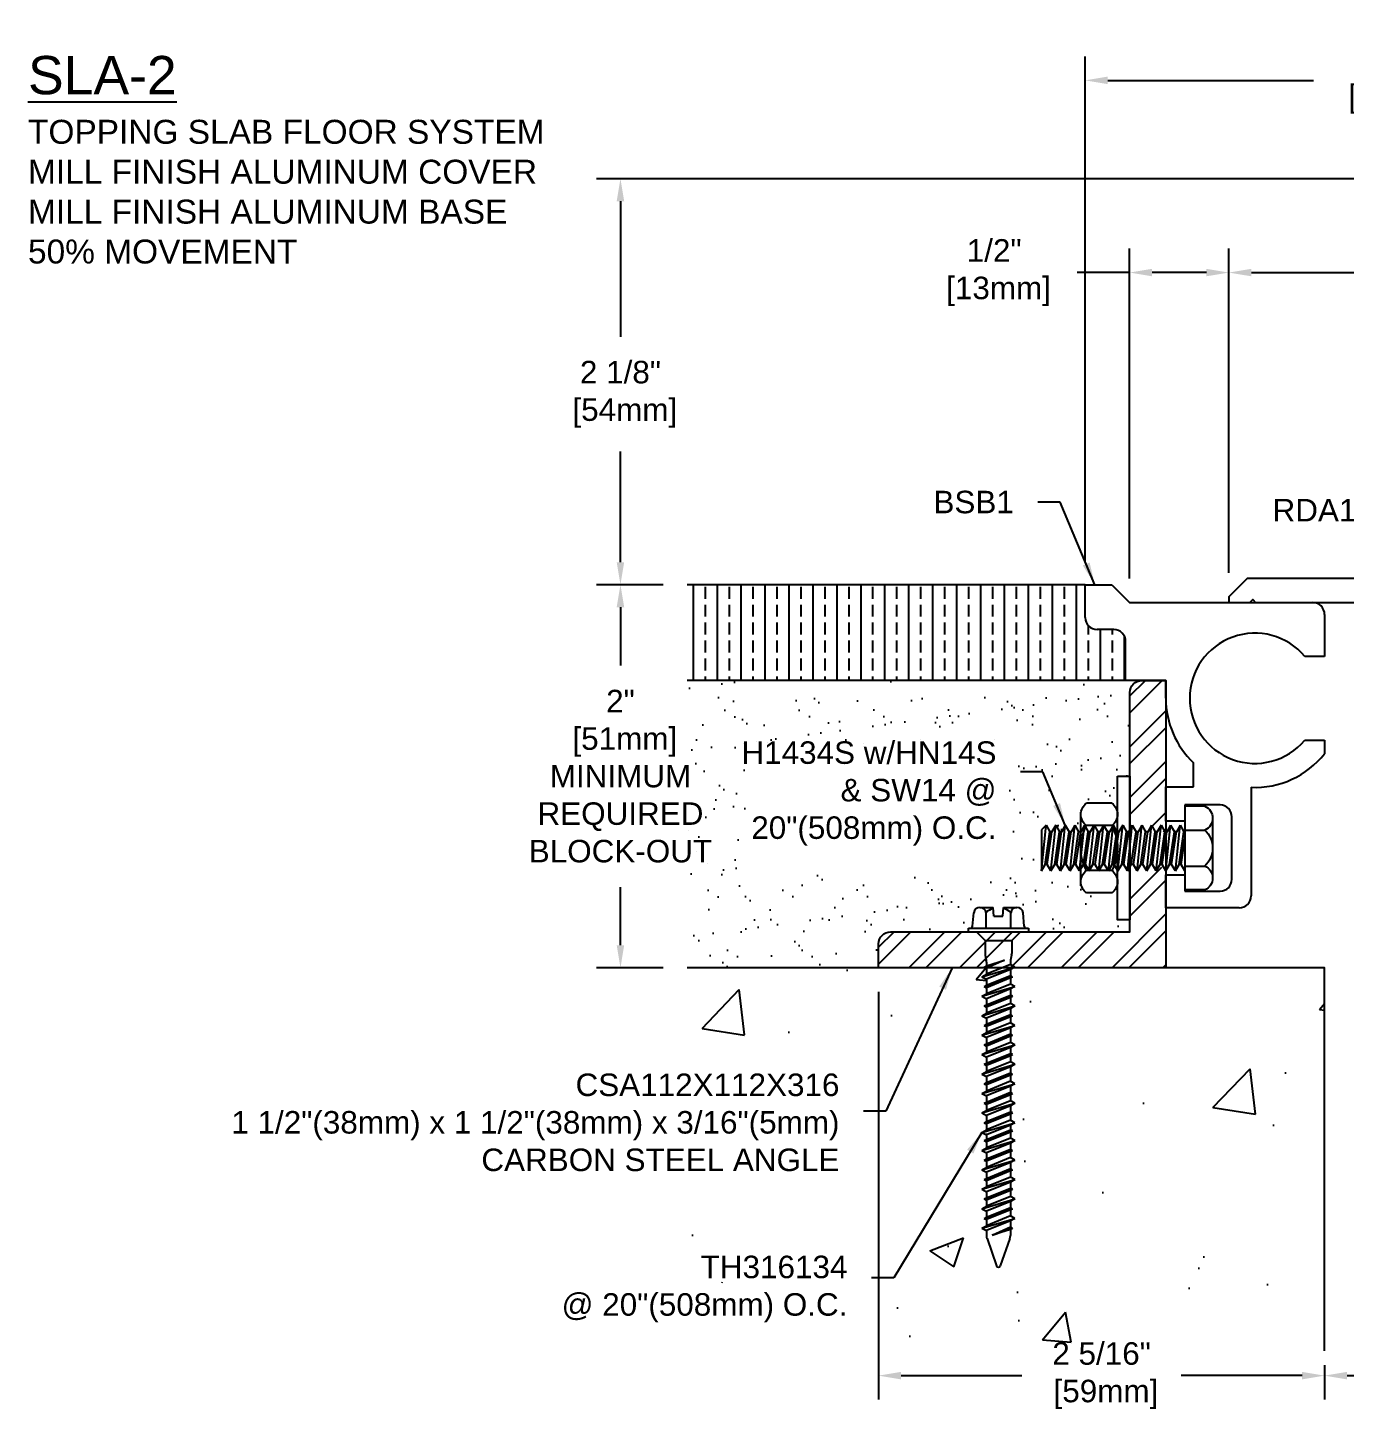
# Model space of a CAD drawing. Header units: inches. Extents: x -3.8 to 16.1, y 1.3 to 8.8.
# Drawn here: x -3.85 to 3.03, y 1.26 to 8.57 of the extents above; entities that cross this region are included whole.
import ezdxf

# ---------------------------------------------------------------- set-up
doc = ezdxf.new("R2010")
doc.units = ezdxf.units.IN
doc.header["$MEASUREMENT"] = 0
for name, color, linetype in [('Anchors', 4, 'Continuous'), ('Conditions', 1, 'Continuous'), ('Dimensions', 3, 'Continuous'), ('Metals', 7, 'Continuous'), ('Text', 2, 'Continuous')]:
    doc.layers.add(name, color=color, linetype=linetype)
doc.styles.add('Arial', font='arial.ttf')
doc.dimstyles.new('ARIAL', dxfattribs={"dimtxt": 0.1175, "dimasz": 0.1175, "dimexe": 0.125, "dimexo": 0.125, "dimgap": 0.125, "dimtad": 0, "dimtih": 1, "dimtoh": 1, "dimdec": 4, "dimzin": 0, "dimdsep": 46, "dimlunit": 4, "dimtxsty": 'Arial', "dimcen": 0.09, "dimadec": 0, "dimazin": 0, "dimtfac": 1, "dimtdec": 4, "dimtofl": 0, "dimtmove": 0, "dimatfit": 3, "dimfxl": 0, "dimfrac": 2, "dimtolj": 1, "dimtzin": 0, "dimarcsym": 0})

# ---------------------------------------------------------------- blocks, each defined once
blk = doc.blocks.new('Bsb1')
for p, q in [((0, 1.515), (0, 1.687)), ((0, 1.687), (0.139, 1.687)), ((0.139, 1.687), (0.232, 1.594)), ((0.232, 1.594), (1.188, 1.594)), ((1.25, 1.532), (1.25, 1.312)), ((0.149, 1.453), (0.062, 1.453)), ((0.211, 1.187), (0.211, 1.391)), ((1.25, 1.312), (1.1469, 1.312)), ((0.421, 1.187), (0.211, 1.187)), ((0.421, 1.094), (0.421, 1.187)), ((1.1461, 0.875), (1.25, 0.875)), ((1.25, 0.875), (1.25, 0.8046)), ((0.566, 0.631), (0.566, 0.7566)), ((0.421, 0.452), (0.421, 0.631)), ((0.421, 0.631), (0.566, 0.631)), ((0.866, 0.6294), (0.866, 0.062)), ((0.704, 0.537), (0.521, 0.537)), ((0.521, 0.537), (0.521, 0.452)), ((0.521, 0.452), (0.421, 0.452)), ((0.766, 0.149), (0.766, 0.475)), ((0.421, 0), (0.421, 0.172)), ((0.421, 0.172), (0.521, 0.172)), ((0.521, 0.172), (0.521, 0.087)), ((0.521, 0.087), (0.704, 0.087)), ((0.804, 0), (0.421, 0))]:
    blk.add_line(p, q)
for centre, radius, start, end in [((1.188, 1.532), 0.062, 0, 90), ((0.062, 1.515), 0.062, 180, 270), ((0.149, 1.391), 0.062, 0, 90), ((0.886, 1.094), 0.34, 39.8796, 319.90045), ((0.886, 1.094), 0.465, 180, 226.51442), ((0.886, 1.094), 0.465, 267.5349, 321.51726), ((0.704, 0.475), 0.062, 0, 90), ((0.704, 0.149), 0.062, 270, 0), ((0.804, 0.062), 0.062, 270, 360)]:
    blk.add_arc(centre, radius, start, end)
blk = doc.blocks.new('TH-316134')
for p, q in [((-0.1352, 0.029), (-0.129, 0.1001)), ((-0.0967, 0.1275), (-0.0272, 0.1275)), ((-0.0645, 0.0188), (-0.0645, 0.1001)), ((-0.0232, 0.0825), (-0.0272, 0.1275)), ((-0.0232, 0.0825), (0.0233, 0.0825)), ((0.0233, 0.0825), (0.0272, 0.1275)), ((0.0272, 0.1275), (0.0967, 0.1275)), ((0.0645, 0.0188), (0.0645, 0.1001)), ((0.1352, 0.029), (0.129, 0.1001)), ((-0.1568, 0.0188), (0.1568, 0.0188)), ((-0.1568, 0), (-0.1568, 0.0188)), ((-0.1568, 0), (0.1568, 0)), ((-0.1148, 0), (-0.0697, -0.045)), ((0.1148, 0), (0.0698, -0.045)), ((0.1568, 0.0188), (0.1568, 0)), ((-0.0697, -0.045), (0.0698, -0.045)), ((-0.0697, -0.045), (-0.0697, -0.1121)), ((0.0698, -0.045), (0.0698, -0.1121)), ((-0.0687, -0.1217), (-0.0633, -0.1477)), ((0.0687, -0.1217), (0.0633, -0.1477)), ((-0.0862, -0.2344), (0.0863, -0.1836)), ((-0.0737, -0.1836), (0.0321, -0.1471)), ((-0.0737, -0.1836), (-0.0623, -0.1774)), ((-0.0737, -0.1836), (-0.0623, -0.1898)), ((0.0321, -0.1471), (-0.0623, -0.1898)), ((-0.0623, -0.1774), (0.0321, -0.1471)), ((-0.0623, -0.1573), (-0.0623, -0.1774)), ((0.0623, -0.1707), (-0.0623, -0.2215)), ((-0.0623, -0.1898), (-0.0623, -0.2215)), ((0.0623, -0.1965), (-0.0623, -0.2473)), ((0.0623, -0.1573), (0.0623, -0.1707)), ((0.0863, -0.1836), (0.0623, -0.1707)), ((0.0863, -0.1836), (0.0623, -0.1965)), ((0.0623, -0.1965), (0.0623, -0.2282)), ((-0.0862, -0.2344), (-0.0623, -0.2215)), ((-0.0862, -0.2344), (-0.0623, -0.2473)), ((-0.0862, -0.3359), (0.0863, -0.2852)), ((-0.0737, -0.2852), (0.0737, -0.2344)), ((-0.0737, -0.2852), (-0.0623, -0.279)), ((-0.0737, -0.2852), (-0.0623, -0.2913)), ((-0.0623, -0.279), (0.0623, -0.2282)), ((0.0623, -0.2405), (-0.0623, -0.2913)), ((-0.0623, -0.2473), (-0.0623, -0.279)), ((0.0623, -0.2722), (-0.0623, -0.323)), ((-0.0623, -0.2913), (-0.0623, -0.323)), ((0.0737, -0.2344), (0.0623, -0.2282)), ((0.0737, -0.2344), (0.0623, -0.2405)), ((0.0623, -0.2405), (0.0623, -0.2722)), ((0.0863, -0.2852), (0.0623, -0.2722)), ((0.0863, -0.2852), (0.0623, -0.2981)), ((-0.0862, -0.3359), (-0.0623, -0.323)), ((-0.0862, -0.3359), (-0.0623, -0.3489)), ((-0.0737, -0.3867), (0.0737, -0.3359)), ((0.0623, -0.2981), (-0.0623, -0.3489)), ((-0.0623, -0.3806), (0.0623, -0.3298)), ((0.0623, -0.3421), (-0.0623, -0.3929)), ((-0.0623, -0.3489), (-0.0623, -0.3806)), ((0.0623, -0.2981), (0.0623, -0.3298)), ((0.0737, -0.3359), (0.0623, -0.3298)), ((0.0737, -0.3359), (0.0623, -0.3421)), ((0.0623, -0.3421), (0.0623, -0.3738)), ((-0.0862, -0.4375), (0.0863, -0.3867)), ((-0.0862, -0.4375), (-0.0623, -0.4246)), ((-0.0862, -0.4375), (-0.0623, -0.4504)), ((-0.0737, -0.3867), (-0.0623, -0.3806)), ((-0.0737, -0.3867), (-0.0623, -0.3929)), ((-0.0737, -0.4883), (0.0737, -0.4375)), ((0.0623, -0.3738), (-0.0623, -0.4246)), ((-0.0623, -0.3929), (-0.0623, -0.4246)), ((0.0623, -0.3996), (-0.0623, -0.4504)), ((-0.0623, -0.4821), (0.0623, -0.4313)), ((0.0863, -0.3867), (0.0623, -0.3738)), ((0.0863, -0.3867), (0.0623, -0.3996)), ((0.0623, -0.3996), (0.0623, -0.4313)), ((0.0737, -0.4375), (0.0623, -0.4313)), ((0.0737, -0.4375), (0.0623, -0.4437)), ((-0.0862, -0.5391), (0.0863, -0.4883)), ((-0.0737, -0.4883), (-0.0623, -0.4821)), ((-0.0737, -0.4883), (-0.0623, -0.4944)), ((0.0623, -0.4437), (-0.0623, -0.4944)), ((-0.0623, -0.4504), (-0.0623, -0.4821)), ((0.0623, -0.4754), (-0.0623, -0.5261)), ((-0.0623, -0.4944), (-0.0623, -0.5261)), ((0.0623, -0.5012), (-0.0623, -0.552)), ((0.0623, -0.4437), (0.0623, -0.4754)), ((0.0863, -0.4883), (0.0623, -0.4754)), ((0.0863, -0.4883), (0.0623, -0.5012)), ((0.0623, -0.5012), (0.0623, -0.5329)), ((-0.0862, -0.5391), (-0.0623, -0.5261)), ((-0.0862, -0.5391), (-0.0623, -0.552)), ((-0.0737, -0.5898), (0.0737, -0.5391)), ((-0.0737, -0.5898), (-0.0623, -0.5837)), ((-0.0623, -0.5837), (0.0623, -0.5329)), ((0.0623, -0.5452), (-0.0623, -0.596)), ((-0.0623, -0.552), (-0.0623, -0.5837)), ((0.0623, -0.5769), (-0.0623, -0.6277)), ((0.0737, -0.5391), (0.0623, -0.5329)), ((0.0737, -0.5391), (0.0623, -0.5452)), ((0.0623, -0.5452), (0.0623, -0.5769)), ((0.0863, -0.5898), (0.0623, -0.5769)), ((-0.0862, -0.6406), (0.0863, -0.5898)), ((-0.0862, -0.6406), (-0.0623, -0.6277)), ((-0.0862, -0.6406), (-0.0623, -0.6535)), ((-0.0737, -0.5898), (-0.0623, -0.596)), ((-0.0737, -0.6914), (0.0737, -0.6406)), ((-0.0623, -0.596), (-0.0623, -0.6277)), ((0.0623, -0.6028), (-0.0623, -0.6535)), ((-0.0623, -0.6852), (0.0623, -0.6345)), ((0.0623, -0.6468), (-0.0623, -0.6976)), ((-0.0623, -0.6535), (-0.0623, -0.6852)), ((0.0863, -0.5898), (0.0623, -0.6028)), ((0.0623, -0.6028), (0.0623, -0.6345)), ((0.0737, -0.6406), (0.0623, -0.6345)), ((0.0737, -0.6406), (0.0623, -0.6468)), ((0.0623, -0.6468), (0.0623, -0.6785)), ((-0.0862, -0.7422), (0.0863, -0.6914)), ((-0.0862, -0.7422), (-0.0623, -0.7293)), ((-0.0737, -0.6914), (-0.0623, -0.6852)), ((-0.0737, -0.6914), (-0.0623, -0.6976)), ((0.0623, -0.6785), (-0.0623, -0.7293)), ((-0.0623, -0.6976), (-0.0623, -0.7293)), ((0.0623, -0.7043), (-0.0623, -0.7551)), ((0.0863, -0.6914), (0.0623, -0.6785)), ((0.0863, -0.6914), (0.0623, -0.7043)), ((0.0623, -0.7043), (0.0623, -0.736)), ((-0.0862, -0.7422), (-0.0623, -0.7551)), ((-0.0862, -0.8437), (0.0863, -0.793)), ((-0.0737, -0.793), (0.0737, -0.7422)), ((-0.0737, -0.793), (-0.0623, -0.7868)), ((-0.0737, -0.793), (-0.0623, -0.7991)), ((-0.0623, -0.7868), (0.0623, -0.736)), ((0.0623, -0.7484), (-0.0623, -0.7991)), ((-0.0623, -0.7551), (-0.0623, -0.7868)), ((0.0623, -0.78), (-0.0623, -0.8308)), ((-0.0623, -0.7991), (-0.0623, -0.8308)), ((0.0737, -0.7422), (0.0623, -0.736)), ((0.0737, -0.7422), (0.0623, -0.7484)), ((0.0623, -0.7484), (0.0623, -0.78)), ((0.0863, -0.793), (0.0623, -0.78)), ((0.0863, -0.793), (0.0623, -0.8059)), ((-0.0862, -0.8437), (-0.0623, -0.8308)), ((-0.0862, -0.8437), (-0.0623, -0.8567)), ((-0.0737, -0.8945), (0.0737, -0.8437)), ((0.0623, -0.8059), (-0.0623, -0.8567)), ((-0.0623, -0.8884), (0.0623, -0.8376)), ((0.0623, -0.8499), (-0.0623, -0.9007)), ((-0.0623, -0.8567), (-0.0623, -0.8884)), ((0.0623, -0.8059), (0.0623, -0.8376)), ((0.0737, -0.8437), (0.0623, -0.8376)), ((0.0737, -0.8437), (0.0623, -0.8499)), ((0.0623, -0.8499), (0.0623, -0.8816)), ((-0.0862, -0.9453), (0.0863, -0.8945)), ((-0.0862, -0.9453), (-0.0623, -0.9324)), ((-0.0862, -0.9453), (-0.0623, -0.9582)), ((-0.0737, -0.8945), (-0.0623, -0.8884)), ((-0.0737, -0.8945), (-0.0623, -0.9007)), ((-0.0737, -0.9961), (0.0737, -0.9453)), ((0.0623, -0.8816), (-0.0623, -0.9324)), ((-0.0623, -0.9007), (-0.0623, -0.9324)), ((0.0623, -0.9075), (-0.0623, -0.9582)), ((-0.0623, -0.9899), (0.0623, -0.9391)), ((0.0863, -0.8945), (0.0623, -0.8816)), ((0.0863, -0.8945), (0.0623, -0.9075)), ((0.0623, -0.9075), (0.0623, -0.9391)), ((0.0737, -0.9453), (0.0623, -0.9391)), ((0.0737, -0.9453), (0.0623, -0.9515)), ((-0.0862, -1.0469), (0.0863, -0.9961)), ((-0.0737, -0.9961), (-0.0623, -0.9899)), ((-0.0737, -0.9961), (-0.0623, -1.0023)), ((0.0623, -0.9515), (-0.0623, -1.0023)), ((-0.0623, -0.9582), (-0.0623, -0.9899)), ((0.0623, -0.9832), (-0.0623, -1.034)), ((-0.0623, -1.0023), (-0.0623, -1.034)), ((0.0623, -1.009), (-0.0623, -1.0598)), ((0.0623, -0.9515), (0.0623, -0.9832)), ((0.0863, -0.9961), (0.0623, -0.9832)), ((0.0863, -0.9961), (0.0623, -1.009)), ((0.0623, -1.0012), (0.0623, -1.0329)), ((-0.0862, -1.0469), (-0.0623, -1.034)), ((-0.0862, -1.0469), (-0.0623, -1.0598)), ((-0.0862, -1.1406), (0.0863, -1.0898)), ((-0.0737, -1.0898), (0.0737, -1.0391)), ((-0.0737, -1.0898), (-0.0623, -1.0837)), ((-0.0737, -1.0898), (-0.0623, -1.096)), ((-0.0623, -1.0837), (0.0623, -1.0329)), ((0.0623, -1.0452), (-0.0623, -1.096)), ((-0.0623, -1.052), (-0.0623, -1.0837)), ((0.0623, -1.0769), (-0.0623, -1.1277)), ((-0.0623, -1.096), (-0.0623, -1.1277)), ((0.0737, -1.0391), (0.0623, -1.0329)), ((0.0737, -1.0391), (0.0623, -1.0452)), ((0.0623, -1.0452), (0.0623, -1.0769)), ((0.0863, -1.0898), (0.0623, -1.0769)), ((0.0863, -1.0898), (0.0623, -1.1028)), ((-0.0862, -1.1406), (-0.0623, -1.1277)), ((-0.0862, -1.1406), (-0.0623, -1.1535)), ((-0.0737, -1.1914), (0.0737, -1.1406)), ((0.0623, -1.1028), (-0.0623, -1.1535)), ((-0.0623, -1.1852), (0.0623, -1.1345)), ((0.0623, -1.1468), (-0.0623, -1.1976)), ((-0.0623, -1.1535), (-0.0623, -1.1852)), ((0.0623, -1.1028), (0.0623, -1.1345)), ((0.0737, -1.1406), (0.0623, -1.1345)), ((0.0737, -1.1406), (0.0623, -1.1468)), ((0.0623, -1.1468), (0.0623, -1.1785)), ((-0.0862, -1.2422), (0.0863, -1.1914)), ((-0.0862, -1.2422), (-0.0623, -1.2293)), ((-0.0862, -1.2422), (-0.0623, -1.2551)), ((-0.0737, -1.1914), (-0.0623, -1.1852)), ((-0.0737, -1.1914), (-0.0623, -1.1976)), ((-0.0737, -1.293), (0.0737, -1.2422)), ((0.0623, -1.1785), (-0.0623, -1.2293)), ((-0.0623, -1.1976), (-0.0623, -1.2293)), ((0.0623, -1.2043), (-0.0623, -1.2551)), ((-0.0623, -1.2868), (0.0623, -1.236)), ((0.0863, -1.1914), (0.0623, -1.1785)), ((0.0863, -1.1914), (0.0623, -1.2043)), ((0.0623, -1.2043), (0.0623, -1.236)), ((0.0737, -1.2422), (0.0623, -1.236)), ((0.0737, -1.2422), (0.0623, -1.2484)), ((-0.0862, -1.3437), (0.0863, -1.293)), ((-0.0737, -1.293), (-0.0623, -1.2868)), ((-0.0737, -1.293), (-0.0623, -1.2991)), ((0.0623, -1.2484), (-0.0623, -1.2991)), ((-0.0623, -1.2551), (-0.0623, -1.2868)), ((0.0623, -1.28), (-0.0623, -1.3308)), ((-0.0623, -1.2991), (-0.0623, -1.3308)), ((0.0623, -1.3059), (-0.0623, -1.3567)), ((0.0623, -1.2484), (0.0623, -1.28)), ((0.0863, -1.293), (0.0623, -1.28)), ((0.0863, -1.293), (0.0623, -1.3059)), ((0.0623, -1.3059), (0.0623, -1.3376)), ((-0.0862, -1.3437), (-0.0623, -1.3308)), ((-0.0862, -1.3437), (-0.0623, -1.3567)), ((-0.0737, -1.3945), (0.0737, -1.3437)), ((-0.0737, -1.3945), (-0.0623, -1.3884)), ((-0.0623, -1.3884), (0.0623, -1.3376)), ((0.0623, -1.3499), (-0.0623, -1.4007)), ((-0.0623, -1.3567), (-0.0623, -1.3884)), ((0.0623, -1.3816), (-0.0623, -1.4324)), ((0.0737, -1.3437), (0.0623, -1.3376)), ((0.0737, -1.3437), (0.0623, -1.3499)), ((0.0623, -1.3499), (0.0623, -1.3816)), ((0.0863, -1.3945), (0.0623, -1.3816)), ((-0.0862, -1.4453), (0.0863, -1.3945)), ((-0.0862, -1.4453), (-0.0623, -1.4324)), ((-0.0862, -1.4453), (-0.0623, -1.4582)), ((-0.0737, -1.3945), (-0.0623, -1.4007)), ((-0.0737, -1.4961), (0.0737, -1.4453)), ((-0.0623, -1.4007), (-0.0623, -1.4324)), ((0.0623, -1.4075), (-0.0623, -1.4582)), ((-0.0623, -1.4899), (0.0623, -1.4391)), ((0.0623, -1.4515), (-0.0623, -1.5023)), ((-0.0623, -1.4582), (-0.0623, -1.4899)), ((0.0863, -1.3945), (0.0623, -1.4075)), ((0.0623, -1.4075), (0.0623, -1.4391)), ((0.0737, -1.4453), (0.0623, -1.4391)), ((0.0737, -1.4453), (0.0623, -1.4515)), ((0.0623, -1.4515), (0.0623, -1.4832)), ((-0.0862, -1.5469), (0.0863, -1.4961)), ((-0.0862, -1.5469), (-0.0623, -1.534)), ((-0.0737, -1.4961), (-0.0623, -1.4899)), ((-0.0737, -1.4961), (-0.0623, -1.5023)), ((0.0623, -1.4832), (-0.0623, -1.534)), ((-0.0623, -1.5023), (-0.0623, -1.534)), ((0.0623, -1.509), (-0.0623, -1.5598)), ((0.0863, -1.4961), (0.0623, -1.4832)), ((0.0863, -1.4961), (0.0623, -1.509)), ((0.0623, -1.509), (0.0623, -1.5407)), ((-0.0862, -1.5469), (-0.0623, -1.5598)), ((-0.0623, -1.5598), (-0.0623, -1.5857)), ((-0.0596, -1.601), (-0.0096, -1.7438)), ((-0.0335, -1.5838), (0.0623, -1.5407)), ((-0.0335, -1.5838), (0.0737, -1.5469)), ((0.0623, -1.553), (-0.0335, -1.5838)), ((0.0596, -1.601), (0.0096, -1.7438)), ((0.0737, -1.5469), (0.0623, -1.5407)), ((0.0737, -1.5469), (0.0623, -1.553)), ((0.0623, -1.553), (0.0623, -1.5857))]:
    blk.add_line(p, q)
for centre, radius, start, end in [((-0.0967, 0.0948), 0.0327, 9.28497, 170.71503), ((0, 0.0379), 0.0896, 107.42152, 136.04074), ((0, 0.0379), 0.0896, 43.95926, 72.57848), ((0.0967, 0.0948), 0.0327, 9.28497, 170.71503), ((-0.1464, 0.03), 0.0112, 270, 355), ((0.1464, 0.03), 0.0112, 185, 270), ((-0.0232, -0.1121), 0.0465, 180, 191.9357), ((0.0233, -0.1121), 0.0465, 348.0643, 0), ((-0.1088, -0.1573), 0.0465, 0, 11.9357), ((0.1088, -0.1573), 0.0465, 168.0643, 180), ((-0.0158, -1.5857), 0.0465, 180, 199.30575), ((0.0158, -1.5857), 0.0465, 340.69425, 0), ((0, -1.7394), 0.0106, 204.10008, 335.89992)]:
    blk.add_arc(centre, radius, start, end)
blk = doc.blocks.new('TH316134')
blk.add_blockref('TH-316134', (0, 0))
blk = doc.blocks.new('*D3')
at = {"layer": 'Defpoints', "color": 0}
for p in [(2.9207, 1.7175), (4.9207, 1.7175), (2.9207, 1.5375)]:
    blk.add_point(p, dxfattribs=at)
at = {"layer": 'Dimensions', "color": 0, "lineweight": -2}
for p, q in [((2.9207, 1.5925), (2.9207, 1.4125)), ((3.0382, 1.5375), (3.5046, 1.5375)), ((4.8032, 1.5375), (4.3368, 1.5375)), ((4.9207, 1.5925), (4.9207, 1.4125))]:
    blk.add_line(p, q, dxfattribs=at)
at = {"layer": 'Dimensions', "color": 0}
for points in [[(3.0382, 1.5571), (3.0382, 1.5179), (2.9207, 1.5375)], [(4.8032, 1.5571), (4.8032, 1.5179), (4.9207, 1.5375)]]:
    blk.add_solid(points, dxfattribs=at)
at = {"layer": 'Dimensions', "color": 0, "insert": (3.9207, 1.5375), "char_height": 0.1175, "attachment_point": 5, "style": 'Arial'}
blk.add_mtext('\\A1;2"\\P [51mm]', dxfattribs=at)
blk = doc.blocks.new('*D4')
at = {"layer": 'Defpoints', "color": 0}
for p in [(4.9207, 8.2999), (4.9207, 7.9789), (1.6707, 5.6668)]:
    blk.add_point(p, dxfattribs=at)
at = {"layer": 'Dimensions', "color": 0, "lineweight": -2}
for p, q in [((1.6707, 5.7918), (1.6707, 8.4249)), ((4.9207, 8.1039), (4.9207, 8.4249)), ((1.7882, 8.2999), (2.8624, 8.2999)), ((4.8032, 8.2999), (3.7291, 8.2999))]:
    blk.add_line(p, q, dxfattribs=at)
at = {"layer": 'Dimensions', "color": 0}
for points in [[(1.7882, 8.3195), (1.7882, 8.2803), (1.6707, 8.2999)], [(4.8032, 8.3195), (4.8032, 8.2803), (4.9207, 8.2999)]]:
    blk.add_solid(points, dxfattribs=at)
at = {"layer": 'Dimensions', "color": 0, "insert": (3.2957, 8.2999), "char_height": 0.1175, "attachment_point": 5, "style": 'Arial'}
blk.add_mtext('\\A1;3 1/4"\\P [83mm]', dxfattribs=at)
blk = doc.blocks.new('*D5')
at = {"layer": 'Defpoints', "color": 0}
for p in [(2.4207, 7.2964), (4.9207, 6.8414), (2.4207, 5.6038)]:
    blk.add_point(p, dxfattribs=at)
at = {"layer": 'Dimensions', "color": 0, "lineweight": -2}
for p, q in [((2.4207, 5.7288), (2.4207, 7.4214)), ((4.9207, 6.9664), (4.9207, 7.4214)), ((2.5382, 7.2964), (3.2546, 7.2964)), ((4.8032, 7.2964), (4.0868, 7.2964))]:
    blk.add_line(p, q, dxfattribs=at)
at = {"layer": 'Dimensions', "color": 0}
for points in [[(2.5382, 7.316), (2.5382, 7.2769), (2.4207, 7.2964)], [(4.8032, 7.316), (4.8032, 7.2769), (4.9207, 7.2964)]]:
    blk.add_solid(points, dxfattribs=at)
at = {"layer": 'Dimensions', "color": 0, "insert": (3.6707, 7.2964), "char_height": 0.1175, "attachment_point": 5, "style": 'Arial'}
blk.add_mtext('\\A1;2 1/2"\\P [64mm]', dxfattribs=at)
blk = doc.blocks.new('*D6')
at = {"layer": 'Defpoints', "color": 0}
for p in [(1.9027, 7.2964), (1.9027, 5.5738), (2.4207, 5.6038)]:
    blk.add_point(p, dxfattribs=at)
at = {"layer": 'Dimensions', "color": 0, "lineweight": -2}
for p, q in [((1.9027, 5.6988), (1.9027, 7.4214)), ((2.4207, 5.7288), (2.4207, 7.4214)), ((1.9027, 7.2964), (1.6287, 7.2964)), ((2.3032, 7.2964), (2.0202, 7.2964))]:
    blk.add_line(p, q, dxfattribs=at)
at = {"layer": 'Dimensions', "color": 0}
for points in [[(2.0202, 7.316), (2.0202, 7.2769), (1.9027, 7.2964)], [(2.3032, 7.316), (2.3032, 7.2769), (2.4207, 7.2964)]]:
    blk.add_solid(points, dxfattribs=at)
at = {"layer": 'Dimensions', "color": 0, "insert": (1.1954, 7.2964), "char_height": 0.1175, "attachment_point": 5, "style": 'Arial'}
blk.add_mtext('\\A1;1/2"\\P [13mm]', dxfattribs=at)
blk = doc.blocks.new('*D7')
at = {"layer": 'Defpoints', "color": 0}
for p in [(-0.4083, 5.6668), (-0.7561, 3.6668), (-0.4083, 3.6668)]:
    blk.add_point(p, dxfattribs=at)
at = {"layer": 'Dimensions', "color": 0, "lineweight": -2}
for p, q in [((-0.5333, 5.6668), (-0.8811, 5.6668)), ((-0.7561, 5.5493), (-0.7561, 5.2458)), ((-0.7561, 3.7843), (-0.7561, 4.0878)), ((-0.5333, 3.6668), (-0.8811, 3.6668))]:
    blk.add_line(p, q, dxfattribs=at)
at = {"layer": 'Dimensions', "color": 0}
for points in [[(-0.7757, 5.5493), (-0.7366, 5.5493), (-0.7561, 5.6668)], [(-0.7757, 3.7843), (-0.7366, 3.7843), (-0.7561, 3.6668)]]:
    blk.add_solid(points, dxfattribs=at)
at = {"layer": 'Dimensions', "color": 0, "insert": (-0.7561, 4.6668), "char_height": 0.1175, "attachment_point": 5, "style": 'Arial'}
blk.add_mtext('\\A1;2"\\P [51mm]\\PMINIMUM\\PREQUIRED\\PBLOCK-OUT', dxfattribs=at)
blk = doc.blocks.new('CSAwBoltWasherNut')
at = {"layer": 'Metals'}
h = blk.add_hatch(dxfattribs=at)
h.set_pattern_fill('ANSI32', color=256, scale=0.5, style=0)
h.paths.add_polyline_path([(2.0917, 12.7945), (1.9667, 12.7945, 0.414214), (1.9042, 12.732), (1.9042, 12.0347), (1.9064, 12.0385), (1.9261, 12.0045), (1.9368, 12.0045), (1.9564, 12.0385), (1.9761, 12.0045), (1.9868, 12.0045), (2.0064, 12.0385), (2.0261, 12.0045), (2.0368, 12.0045), (2.0564, 12.0385), (2.0761, 12.0045), (2.0868, 12.0045), (2.0917, 12.0131)])
h.paths.add_polyline_path([(2.0917, 11.8184), (2.0814, 11.8005), (2.0618, 11.8345), (2.0511, 11.8345), (2.0314, 11.8005), (2.0118, 11.8345), (2.0011, 11.8345), (1.9814, 11.8005), (1.9618, 11.8345), (1.9511, 11.8345), (1.9314, 11.8005), (1.9118, 11.8345), (1.9042, 11.8345), (1.9042, 11.482), (0.6542, 11.482, 0.414214), (0.5917, 11.4195), (0.5917, 11.2945), (2.0917, 11.2945)])
blk.add_lwpolyline([(1.9667, 12.7945), (2.0917, 12.7945), (2.0917, 11.2945), (0.5917, 11.2945), (0.5917, 11.4195, -0.414214), (0.6542, 11.482), (1.9042, 11.482), (1.9042, 12.732, -0.414214)], format="xyb", close=True, dxfattribs=at)
blk = doc.blocks.new('*D13')
at = {"layer": 'Defpoints', "color": 0}
for p in [(4.9207, 7.7863), (-0.7561, 5.6668), (-0.4083, 5.6668)]:
    blk.add_point(p, dxfattribs=at)
at = {"layer": 'Dimensions', "color": 0, "lineweight": -2}
for p, q in [((4.7957, 7.7863), (-0.8811, 7.7863)), ((-0.7561, 7.6688), (-0.7561, 6.9601)), ((-0.7561, 5.7843), (-0.7561, 6.3621)), ((-0.5333, 5.6668), (-0.8811, 5.6668))]:
    blk.add_line(p, q, dxfattribs=at)
at = {"layer": 'Dimensions', "color": 0}
for points in [[(-0.7757, 7.6688), (-0.7366, 7.6688), (-0.7561, 7.7863)], [(-0.7757, 5.7843), (-0.7366, 5.7843), (-0.7561, 5.6668)]]:
    blk.add_solid(points, dxfattribs=at)
at = {"layer": 'Dimensions', "color": 0, "insert": (-0.7561, 6.6611), "char_height": 0.1175, "attachment_point": 5, "style": 'Arial'}
blk.add_mtext('\\A1;2 1/8"\\P [54mm]', dxfattribs=at)
blk = doc.blocks.new('*D16')
at = {"layer": 'Defpoints', "color": 0}
for p in [(0.5917, 3.6668), (2.9207, 1.7175), (2.9207, 1.5375)]:
    blk.add_point(p, dxfattribs=at)
at = {"layer": 'Dimensions', "color": 0, "lineweight": -2}
for p, q in [((0.5917, 3.5418), (0.5917, 1.4125)), ((0.7092, 1.5375), (1.3401, 1.5375)), ((2.8032, 1.5375), (2.1723, 1.5375)), ((2.9207, 1.5925), (2.9207, 1.4125))]:
    blk.add_line(p, q, dxfattribs=at)
at = {"layer": 'Dimensions', "color": 0}
for points in [[(0.7092, 1.5571), (0.7092, 1.5179), (0.5917, 1.5375)], [(2.8032, 1.5571), (2.8032, 1.5179), (2.9207, 1.5375)]]:
    blk.add_solid(points, dxfattribs=at)
at = {"layer": 'Dimensions', "color": 0, "insert": (1.7562, 1.5375), "char_height": 0.1175, "attachment_point": 5, "style": 'Arial'}
blk.add_mtext('\\A1;2 5/16"\\P [59mm]', dxfattribs=at)
blk = doc.blocks.new('H1434SwHN14S&SW14')
for p, q in [((9.6081, 3.6727), (9.7121, 3.6727)), ((9.7121, 3.6727), (9.7121, 3.2352)), ((10.0946, 3.6885), (10.2259, 3.6885)), ((9.5681, 3.6102), (9.5681, 3.2977)), ((10.0646, 3.2781), (10.0646, 3.6299)), ((10.2559, 3.2781), (10.2559, 3.6299)), ((9.7121, 3.5477), (9.6081, 3.5477)), ((9.7121, 3.5483), (9.7175, 3.539)), ((9.7371, 3.573), (9.7175, 3.539)), ((9.7425, 3.369), (9.7175, 3.539)), ((9.7371, 3.573), (9.7567, 3.539)), ((9.7621, 3.335), (9.7371, 3.573)), ((9.7817, 3.369), (9.7567, 3.539)), ((9.7567, 3.539), (9.7675, 3.539)), ((9.7871, 3.573), (9.7675, 3.539)), ((9.7925, 3.369), (9.7675, 3.539)), ((9.7871, 3.573), (9.8067, 3.539)), ((9.8121, 3.335), (9.7871, 3.573)), ((9.8317, 3.369), (9.8067, 3.539)), ((9.8067, 3.539), (9.8175, 3.539)), ((9.8371, 3.573), (9.8175, 3.539)), ((9.8425, 3.369), (9.8175, 3.539)), ((9.8371, 3.573), (9.8567, 3.539)), ((9.8621, 3.335), (9.8371, 3.573)), ((9.8817, 3.369), (9.8567, 3.539)), ((9.8567, 3.539), (9.8675, 3.539)), ((9.8871, 3.573), (9.8675, 3.539)), ((9.8925, 3.369), (9.8675, 3.539)), ((9.8871, 3.573), (9.9067, 3.539)), ((9.9121, 3.335), (9.8871, 3.573)), ((9.9317, 3.369), (9.9067, 3.539)), ((9.9067, 3.539), (9.9175, 3.539)), ((9.9371, 3.573), (9.9175, 3.539)), ((9.9425, 3.369), (9.9175, 3.539)), ((9.9371, 3.573), (9.9567, 3.539)), ((9.9621, 3.335), (9.9371, 3.573)), ((9.9817, 3.369), (9.9567, 3.539)), ((9.9567, 3.539), (9.9675, 3.539)), ((9.9871, 3.573), (9.9675, 3.539)), ((9.9925, 3.369), (9.9675, 3.539)), ((9.9871, 3.573), (10.0067, 3.539)), ((10.0121, 3.335), (9.9871, 3.573)), ((10.0067, 3.539), (10.0175, 3.539)), ((10.0317, 3.369), (10.0067, 3.539)), ((10.0371, 3.573), (10.0175, 3.539)), ((10.0425, 3.369), (10.0175, 3.539)), ((10.0371, 3.573), (10.0567, 3.539)), ((10.0621, 3.335), (10.0371, 3.573)), ((10.0817, 3.369), (10.0567, 3.539)), ((10.0567, 3.539), (10.0675, 3.539)), ((10.0871, 3.573), (10.0675, 3.539)), ((10.0925, 3.369), (10.0675, 3.539)), ((10.0871, 3.573), (10.1067, 3.539)), ((10.1121, 3.335), (10.0871, 3.573)), ((10.0946, 3.5712), (10.2259, 3.5712)), ((10.1317, 3.369), (10.1067, 3.539)), ((10.1067, 3.539), (10.1175, 3.539)), ((10.1371, 3.573), (10.1175, 3.539)), ((10.1425, 3.369), (10.1175, 3.539)), ((10.1371, 3.573), (10.1567, 3.539)), ((10.1621, 3.335), (10.1371, 3.573)), ((10.1817, 3.369), (10.1567, 3.539)), ((10.1567, 3.539), (10.1675, 3.539)), ((10.1871, 3.573), (10.1675, 3.539)), ((10.1925, 3.369), (10.1675, 3.539)), ((10.1871, 3.573), (10.2067, 3.539)), ((10.2121, 3.335), (10.1871, 3.573)), ((10.2317, 3.369), (10.2067, 3.539)), ((10.2067, 3.539), (10.2175, 3.539)), ((10.2371, 3.573), (10.2175, 3.539)), ((10.2425, 3.369), (10.2175, 3.539)), ((10.2371, 3.573), (10.2567, 3.539)), ((10.2621, 3.335), (10.2371, 3.573)), ((10.2817, 3.369), (10.2567, 3.539)), ((10.2567, 3.539), (10.2675, 3.539)), ((10.2871, 3.573), (10.2675, 3.539)), ((10.2925, 3.369), (10.2675, 3.539)), ((10.2871, 3.573), (10.3067, 3.539)), ((10.3121, 3.335), (10.2871, 3.573)), ((10.3317, 3.369), (10.3067, 3.539)), ((10.3067, 3.539), (10.3175, 3.539)), ((10.3371, 3.573), (10.3175, 3.539)), ((10.3425, 3.369), (10.3175, 3.539)), ((10.3621, 3.335), (10.3371, 3.573)), ((10.3371, 3.573), (10.3567, 3.539)), ((10.3817, 3.369), (10.3567, 3.539)), ((10.3567, 3.539), (10.3675, 3.539)), ((10.3871, 3.573), (10.3675, 3.539)), ((10.3925, 3.369), (10.3675, 3.539)), ((10.4121, 3.335), (10.3871, 3.573)), ((10.3871, 3.573), (10.4067, 3.539)), ((10.4317, 3.369), (10.4067, 3.539)), ((10.4067, 3.539), (10.4175, 3.539)), ((10.4371, 3.573), (10.4175, 3.539)), ((10.4425, 3.369), (10.4175, 3.539)), ((10.4621, 3.335), (10.4371, 3.573)), ((10.4371, 3.573), (10.4621, 3.5487)), ((10.4621, 3.5487), (10.4621, 3.335)), ((9.7317, 3.369), (9.7121, 3.5025)), ((9.7121, 3.335), (9.7317, 3.369)), ((9.7317, 3.369), (9.7425, 3.369)), ((9.7621, 3.335), (9.7425, 3.369)), ((9.7621, 3.335), (9.7817, 3.369)), ((9.7817, 3.369), (9.7925, 3.369)), ((9.8121, 3.335), (9.7925, 3.369)), ((9.8121, 3.335), (9.8317, 3.369)), ((9.8317, 3.369), (9.8425, 3.369)), ((9.8621, 3.335), (9.8425, 3.369)), ((9.8621, 3.335), (9.8817, 3.369)), ((9.8817, 3.369), (9.8925, 3.369)), ((9.9121, 3.335), (9.8925, 3.369)), ((9.9121, 3.335), (9.9317, 3.369)), ((9.9317, 3.369), (9.9425, 3.369)), ((9.9621, 3.335), (9.9425, 3.369)), ((9.9621, 3.335), (9.9817, 3.369)), ((9.9817, 3.369), (9.9925, 3.369)), ((10.0121, 3.335), (9.9925, 3.369)), ((10.0121, 3.335), (10.0317, 3.369)), ((10.0317, 3.369), (10.0425, 3.369)), ((10.0621, 3.335), (10.0425, 3.369)), ((10.0621, 3.335), (10.0817, 3.369)), ((10.0817, 3.369), (10.0925, 3.369)), ((10.1121, 3.335), (10.0925, 3.369)), ((10.1121, 3.335), (10.1317, 3.369)), ((10.1317, 3.369), (10.1425, 3.369)), ((10.1621, 3.335), (10.1425, 3.369)), ((10.1621, 3.335), (10.1817, 3.369)), ((10.1817, 3.369), (10.1925, 3.369)), ((10.2121, 3.335), (10.1925, 3.369)), ((10.2121, 3.335), (10.2317, 3.369)), ((10.2317, 3.369), (10.2425, 3.369)), ((10.2621, 3.335), (10.2425, 3.369)), ((10.2621, 3.335), (10.2817, 3.369)), ((10.2817, 3.369), (10.2925, 3.369)), ((10.3121, 3.335), (10.2925, 3.369)), ((10.3121, 3.335), (10.3317, 3.369)), ((10.3317, 3.369), (10.3425, 3.369)), ((10.3621, 3.335), (10.3425, 3.369)), ((10.3621, 3.335), (10.3817, 3.369)), ((10.3817, 3.369), (10.3925, 3.369)), ((10.4121, 3.335), (10.3925, 3.369)), ((10.4121, 3.335), (10.4317, 3.369)), ((10.4317, 3.369), (10.4425, 3.369)), ((10.4621, 3.335), (10.4425, 3.369)), ((9.7121, 3.3602), (9.6081, 3.3602)), ((10.0946, 3.3367), (10.2259, 3.3367)), ((9.6081, 3.2352), (9.7121, 3.2352)), ((10.0946, 3.2195), (10.2259, 3.2195))]:
    blk.add_line(p, q)
blk.add_lwpolyline([(10.0646, 3.829), (9.9996, 3.829), (9.9996, 3.079), (10.0646, 3.079)], close=True)
for centre, radius, start, end in [((9.6369, 3.6102), 0.0688, 114.76151, 245.23849), ((10.1369, 3.6299), 0.0723, 125.77511, 234.22489), ((10.1837, 3.6299), 0.0723, 305.77511, 54.22489), ((9.698, 3.454), 0.1299, 133.78735, 226.21265), ((10.3086, 3.454), 0.244, 151.28133, 208.71867), ((10.0119, 3.454), 0.244, 331.28133, 28.71867), ((9.6369, 3.2977), 0.0688, 114.76151, 245.23849), ((10.1369, 3.2781), 0.0723, 125.77511, 234.22489), ((10.1837, 3.2781), 0.0723, 305.77511, 54.22489)]:
    blk.add_arc(centre, radius, start, end)
blk = doc.blocks.new('RDA103-MOD')
blk.add_lwpolyline([(2.3, 0.125), (0.095, 0.125), (0, 0.03), (0, 0), (0.11, 0), (0.125, 0.015), (0.14, 0), (2.3, 0)], close=True)

msp = doc.modelspace()

# ---------------------------------------------------------------- hatches: boundary and pattern name
at = {"layer": 'Conditions'}
h = msp.add_hatch(dxfattribs=at)
h.set_pattern_fill('ANSI33', color=256, scale=0.5, angle=45, style=0)
h.paths.add_polyline_path([(1.88173, 5.16679), (1.88173, 5.37079, 0.4142136), (1.81973, 5.43279), (1.73273, 5.43279, -0.4142136), (1.67073, 5.49479), (1.67073, 5.66679), (-0.40827, 5.66679), (-0.40827, 5.16679)])
h = msp.add_hatch(dxfattribs=at)
h.set_pattern_fill('AR-SAND', color=256, scale=0.125, style=0)
h.paths.add_polyline_path([(-0.40827, 5.16679), (-0.40827, 3.66679), (0.59173, 3.66679), (0.59173, 3.79179, -0.4142136), (0.65423, 3.85429), (1.06076, 3.85429), (1.06076, 3.87304), (1.07108, 3.87304, 0.3888787), (1.08229, 3.88331), (1.08808, 3.94952, -0.4105631), (1.12076, 3.98179), (1.19032, 3.98179), (1.19426, 3.93679), (1.24076, 3.93679), (1.2447, 3.98179), (1.31426, 3.98179, -0.4105631), (1.34693, 3.94952), (1.35273, 3.88331, 0.3888787), (1.36393, 3.87304), (1.37426, 3.87304), (1.37426, 3.85429), (1.90423, 3.85429), (1.90423, 3.91679), (1.83923, 3.91679), (1.83923, 4.11591, -0.2411168), (1.80922, 4.05729), (1.6779, 4.05729, -0.2411168), (1.64788, 4.11591), (1.64788, 4.20128), (1.63143, 4.17279), (1.6118, 4.20679), (1.60106, 4.20679), (1.58143, 4.17279), (1.58143, 4.37679), (1.5868, 4.37679), (1.60643, 4.41079), (1.62606, 4.37679), (1.6368, 4.37679), (1.64788, 4.39597), (1.64788, 4.46766, -0.2411168), (1.6779, 4.52629), (1.80922, 4.52629, -0.2411168), (1.83923, 4.46766), (1.83923, 4.66679), (1.90423, 4.66679), (1.90423, 5.10429, -0.4142136), (1.96673, 5.16679), (1.88173, 5.16679)])
h.paths.add_polyline_path([(1.2711, 4.83189), (1.2711, 4.16863), (-0.0968, 4.16863), (-0.0968, 4.83189)], flags=16)
h.paths.add_polyline_path([(-1.25668, 5.15014), (-0.25561, 5.15014), (-0.25561, 4.18343), (-1.25668, 4.18343)], flags=9)
h.paths.add_polyline_path([(-0.08335, 4.77748), (1.23689, 4.77748), (1.23689, 4.16876), (-0.08335, 4.16876)], flags=8)
h = msp.add_hatch(dxfattribs=at)
h.set_pattern_fill('AR-CONC', color=256, scale=0.25, style=0)
h.paths.add_polyline_path([(2.92073, 3.66679), (1.29651, 3.66679), (1.27976, 3.65777), (1.27976, 3.62607), (1.2912, 3.61991), (1.27976, 3.61375), (1.27976, 3.58205), (1.30376, 3.56913), (1.27976, 3.5562), (1.27976, 3.52451), (1.2912, 3.51835), (1.27976, 3.51219), (1.27976, 3.48049), (1.30376, 3.46757), (1.27976, 3.45464), (1.27976, 3.42295), (1.2912, 3.41679), (1.27976, 3.41062), (1.27976, 3.37893), (1.30376, 3.366), (1.27976, 3.35308), (1.27976, 3.32139), (1.2912, 3.31522), (1.27976, 3.30906), (1.27976, 3.27737), (1.30376, 3.26444), (1.27976, 3.25152), (1.27976, 3.21982), (1.2912, 3.21366), (1.27976, 3.2075), (1.27976, 3.1758), (1.30376, 3.16288), (1.27976, 3.14995), (1.27976, 3.11826), (1.2912, 3.1121), (1.27976, 3.10594), (1.27976, 3.07424), (1.30376, 3.06132), (1.27976, 3.04839), (1.27976, 3.0167), (1.2912, 3.01054), (1.27976, 3.00437), (1.27976, 2.97268), (1.30376, 2.95975), (1.27976, 2.94683), (1.27976, 2.91514), (1.2912, 2.90897), (1.27976, 2.90281), (1.27976, 2.87112), (1.30376, 2.85819), (1.27976, 2.84527), (1.27976, 2.82139), (1.2912, 2.81522), (1.27976, 2.80906), (1.27976, 2.77737), (1.30376, 2.76444), (1.27976, 2.75152), (1.27976, 2.71982), (1.2912, 2.71366), (1.27976, 2.7075), (1.27976, 2.6758), (1.30376, 2.66288), (1.27976, 2.64995), (1.27976, 2.61826), (1.2912, 2.6121), (1.27976, 2.60594), (1.27976, 2.57424), (1.30376, 2.56132), (1.27976, 2.54839), (1.27976, 2.5167), (1.2912, 2.51054), (1.27976, 2.50437), (1.27976, 2.47268), (1.30376, 2.45975), (1.27976, 2.44683), (1.27976, 2.41514), (1.2912, 2.40897), (1.27976, 2.40281), (1.27976, 2.37112), (1.30376, 2.35819), (1.27976, 2.34527), (1.27976, 2.31357), (1.2912, 2.30741), (1.27976, 2.30125), (1.27976, 2.26072), (1.22773, 2.1122, -0.7741233), (1.20729, 2.1122), (1.15526, 2.26072), (1.15526, 2.29449), (1.13126, 2.30741), (1.15526, 2.32034), (1.15526, 2.35203), (1.14381, 2.35819), (1.15526, 2.36436), (1.15526, 2.39605), (1.13126, 2.40897), (1.15526, 2.4219), (1.15526, 2.45359), (1.14381, 2.45975), (1.15526, 2.46592), (1.15526, 2.49761), (1.13126, 2.51054), (1.15526, 2.52346), (1.15526, 2.55515), (1.14381, 2.56132), (1.15526, 2.56748), (1.15526, 2.59917), (1.13126, 2.6121), (1.15526, 2.62502), (1.15526, 2.65672), (1.14381, 2.66288), (1.15526, 2.66904), (1.15526, 2.70074), (1.13126, 2.71366), (1.15526, 2.72659), (1.15526, 2.75828), (1.14381, 2.76444), (1.15526, 2.77061), (1.15526, 2.79449), (1.13126, 2.80741), (1.15526, 2.82034), (1.15526, 2.85203), (1.14381, 2.85819), (1.15526, 2.86436), (1.15526, 2.89605), (1.13126, 2.90897), (1.15526, 2.9219), (1.15526, 2.95359), (1.14381, 2.95975), (1.15526, 2.96592), (1.15526, 2.99761), (1.13126, 3.01054), (1.15526, 3.02346), (1.15526, 3.05515), (1.14381, 3.06132), (1.15526, 3.06748), (1.15526, 3.09917), (1.13126, 3.1121), (1.15526, 3.12502), (1.15526, 3.15672), (1.14381, 3.16288), (1.15526, 3.16904), (1.15526, 3.20074), (1.13126, 3.21366), (1.15526, 3.22659), (1.15526, 3.25828), (1.14381, 3.26444), (1.15526, 3.27061), (1.15526, 3.3023), (1.13126, 3.31522), (1.15526, 3.32815), (1.15526, 3.35984), (1.14381, 3.366), (1.15526, 3.37217), (1.15526, 3.40386), (1.13126, 3.41679), (1.15526, 3.42971), (1.15526, 3.4614), (1.14381, 3.46757), (1.15526, 3.47373), (1.15526, 3.50542), (1.13126, 3.51835), (1.15526, 3.53127), (1.15526, 3.56297), (1.14381, 3.56913), (1.15526, 3.57529), (1.15526, 3.60699), (1.13126, 3.61991), (1.15526, 3.63284), (1.15526, 3.66453), (1.15107, 3.66679), (-0.40827, 3.66679), (-0.40827, 3.16987), (0.49285, 3.16987), (0.49285, 2.49001), (-0.40827, 2.49001), (-0.40827, 2.02376), (0.67103, 2.02376), (0.67103, 1.66679), (2.92073, 1.66679)])

# ---------------------------------------------------------------- linework, layer by layer
msp.add_line((1.67073, 5.66679), (-0.40827, 5.66679), dxfattribs=at)
for points in [[(1.88173, 5.16679), (-0.40827, 5.16679)], [(2.92073, 1.66679), (2.92073, 3.66679), (-0.40827, 3.66679)]]:
    msp.add_lwpolyline(points, dxfattribs=at)

# ---------------------------------------------------------------- block references
msp.add_blockref('RDA103-MOD', (2.42073, 5.57379))
at = {"layer": 'Anchors'}
for name, p in [('CSAwBoltWasherNut', (0, -7.62773)), ('TH316134', (1.21751, 3.85429))]:
    msp.add_blockref(name, p, dxfattribs=at)
at = {"layer": 'Anchors', "xscale": -1}
msp.add_blockref('H1434SwHN14S&SW14', (11.90383, 0.83779), dxfattribs=at)
at = {"layer": 'Metals'}
msp.add_blockref('Bsb1', (1.67073, 3.97979), dxfattribs=at)

# ---------------------------------------------------------------- texts
at = {"layer": 'Text', "insert": (-3.84978, 8.42724), "char_height": 0.2, "width": 2.75, "attachment_point": 1, "style": 'Arial'}
msp.add_mtext('{\\LSLA-2\\P\\H0.625x;\\lTOPPING SLAB FLOOR SYSTEM\\PMILL FINISH ALUMINUM COVER\\PMILL FINISH ALUMINUM BASE\\P50% MOVEMENT}', dxfattribs=at)
at = {"layer": 'Text', "char_height": 0.1175, "style": 'Arial'}
for s, insert, attachment_point in [('\\A1;BSB1', (1.29794, 6.15727), 3), ('RDA103-MOD', (3.70696, 6.11465), 3), ('H1434S w/HN14S\\P& SW14 @\\P20"(508mm) O.C.', (1.20751, 4.57667), 6), ('CSA112X112X316\\P1 1/2"(38mm) x 1 1/2"(38mm) x 3/16"(5mm)\\PCARBON STEEL ANGLE', (0.3874, 2.85922), 6), ('TH316134\\P@ 20"(508mm) O.C.', (0.42908, 1.98945), 6)]:
    msp.add_mtext(s, dxfattribs=dict(at, insert=insert, attachment_point=attachment_point))

# ---------------------------------------------------------------- dimensions: what is measured, and where the dimension line sits
at = {"layer": 'Dimensions'}
for base, p1, p2, picture, middle in [((4.92073, 8.29991), (1.67073, 5.66679), (4.92073, 7.97893), '*D4', (3.29573, 8.29991)), ((2.42073, 7.29643), (4.92073, 6.84139), (2.42073, 5.60379), '*D5', (3.67073, 7.29643)), ((1.90273, 7.29643), (2.42073, 5.60379), (1.90273, 5.57379), '*D6', (1.19536, 7.29643)), ((2.92073, 1.53747), (0.59173, 3.66679), (2.92073, 1.71753), '*D16', (1.75623, 1.53747)), ((2.92073, 1.53747), (4.92073, 1.71753), (2.92073, 1.71753), '*D3', (3.92073, 1.53747))]:
    dim = msp.add_linear_dim(base=base, p1=p1, p2=p2, dimstyle='ARIAL', override={"dimpost": '\\X'}, dxfattribs=at)
    dim.commit()
    dim.dimension.update_dxf_attribs({"geometry": picture, "text_midpoint": middle, "dimtype": 160})
dim = msp.add_linear_dim(base=(-0.75614, 5.66679), p1=(4.92073, 7.78629), p2=(-0.40827, 5.66679), angle=90, dimstyle='ARIAL', override={"dimpost": '\\X'}, dxfattribs=at)
dim.commit()
dim.dimension.update_dxf_attribs({"geometry": '*D13', "text_midpoint": (-0.75614, 6.66108), "dimtype": 160})
dim = msp.add_linear_dim(base=(-0.75614, 3.66679), p1=(-0.40827, 5.66679), p2=(-0.40827, 3.66679), angle=90, text='<>\\PMINIMUM\\PREQUIRED\\PBLOCK-OUT', dimstyle='ARIAL', override={"dimpost": '\\X'}, dxfattribs=at)
dim.commit()
dim.dimension.update_dxf_attribs({"geometry": '*D7', "text_midpoint": (-0.75614, 4.66679), "dimtype": 160})

# ---------------------------------------------------------------- leaders
at = {"layer": 'Text', "annotation_type": 0, "has_hookline": 1, "hookline_direction": 1}
for points, text_width in [([(1.72129, 5.66679), (1.54044, 6.09852), (1.42294, 6.09852)], 0.37759), ([(0.97535, 3.66679), (0.6299, 2.91797), (0.5124, 2.91797)], 3.15206), ([(1.13126, 2.80741), (0.67158, 2.0482), (0.55408, 2.0482)], 1.46963)]:
    msp.add_leader(points, dimstyle='ARIAL', dxfattribs=dict(at, text_width=text_width))
at = {"layer": 'Text'}
msp.add_leader([(1.56673, 4.41079), (1.45001, 4.68935), (1.33251, 4.68935)], dimstyle='ARIAL', dxfattribs=at)

doc.saveas('drawing.dxf')
